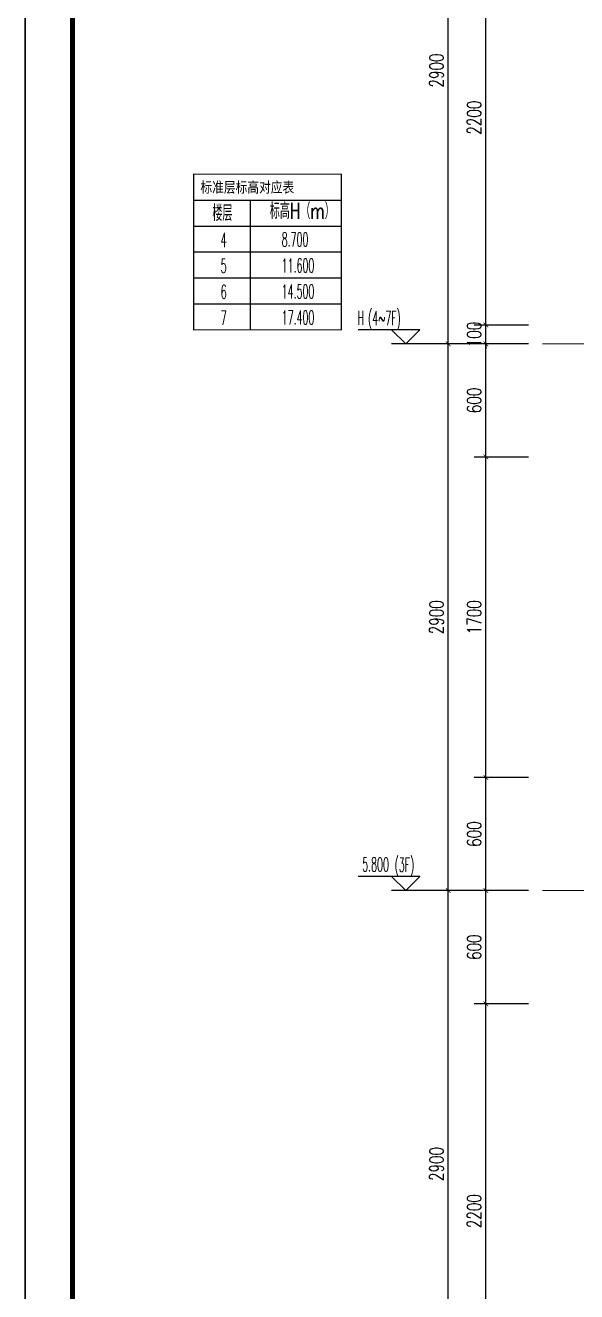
# Model space of a CAD drawing. Extents: x -812054 to 22247, y -644080 to 1003627.
# Drawn here: x -114715 to -111791, y -225995 to -219278 of the extents above; entities that cross this region are included whole.
import ezdxf

# ---------------------------------------------------------------- set-up
doc = ezdxf.new("R2010")
doc.units = 0
doc.header["$LTSCALE"] = 1000
doc.linetypes.add('DOTE', pattern=[2.42, 2, -0.2, 0.02, -0.2])
doc.layers.get('0').update_dxf_attribs({"linetype": 'CONTINUOUS'})
doc.layers.get('DEFPOINTS').update_dxf_attribs({"linetype": 'CONTINUOUS'})
for name, color, linetype in [('C-Sheet-图框', 101, 'CONTINUOUS'), ('DIM_ELEV', 3, 'CONTINUOUS'), ('PUB_DIM', 3, 'CONTINUOUS'), ('PUB_TEXT', 2, 'CONTINUOUS')]:
    doc.layers.add(name, color=color, linetype=linetype)
doc.layers.add('DOTE', color=19, linetype='DOTE', lineweight=9)
doc.layers.add('图框', color=9, linetype='CONTINUOUS', lineweight=18)
doc.layers.add('yichutu', color=7, linetype='CONTINUOUS', true_color=0xffffff)
doc.styles.add('_TCH_DIM', font='SIMPLEX.shx', dxfattribs={"width": 0.7, "bigfont": 'GBCBIG.shx'})
doc.styles.add('_TCH_DIM_T3', font='SIMPLEX', dxfattribs={"width": 0.705882, "bigfont": 'GBCBIG'})
doc.styles.add('宋体', font='', dxfattribs={"height": 50})
doc.styles.get('宋体').set_extended_font_data('SimSun')
doc.dimstyles.new('_TCH_ARCH&&25', dxfattribs={"dimtxt": 74.375, "dimasz": 25, "dimexe": 62.5, "dimexo": 75, "dimgap": 25, "dimtad": 1, "dimdec": 0, "dimzin": 0, "dimdsep": 46, "dimtxsty": '_TCH_DIM_T3', "dimblk": 'ARCHTICK', "dimcen": 0.09, "dimclrt": 7, "dimazin": 0, "dimtfac": 1, "dimtdec": 0, "dimtix": 1, "dimtmove": 2, "dimatfit": 3, "dimldrblk": 'ARCHTICK', "dimfxl": 1, "dimtolj": 1, "dimtzin": 0, "dimarcsym": 0})

# ---------------------------------------------------------------- blocks, each defined once
blk = doc.blocks.new('GFDDDDRG')
at = {"layer": '图框'}
blk.add_lwpolyline([(923310, -107437), (923310, -159999), (893610, -159999), (893610, -107437)], close=True, dxfattribs=at)
blk.add_lwpolyline([(923310, -107437), (923310, -159999), (893610, -159999), (893610, -107437)], close=True, dxfattribs=at)
at = {"layer": '图框', "const_width": 50}
blk.add_lwpolyline([(894110, -159499), (922810, -159499), (922810, -108687), (894110, -108687)], close=True, dxfattribs=at)
blk = doc.blocks.new('yct-1051-594-26275-14850-25-1002.0')
at = {"layer": 'yichutu', "color": 7, "true_color": 0xffffff}
blk.add_lwpolyline([(0, 0), (0, 14850), (26275, 14850), (26275, 0)], close=True, dxfattribs=at)
blk = doc.blocks.new('_ArchTick')
at = {"color": 0, "linetype": 'ByBlock', "const_width": 0.15}
blk.add_lwpolyline([(-0.5, -0.5), (0.5, 0.5)], dxfattribs=at)
blk = doc.blocks.new('*D3177')
at = {"layer": 'DEFPOINTS', "color": 0, "transparency": 16777216}
for p in [(-112272.2, -224467.9), (-111972.2, -224467.9), (-111972.2, -226667.9)]:
    blk.add_point(p, dxfattribs=at)
at = {"layer": 'PUB_DIM', "color": 0, "lineweight": -2, "transparency": 16777216}
for p, q in [((-112047.2, -224467.9), (-112334.7, -224467.9)), ((-112272.2, -226667.9), (-112272.2, -224467.9)), ((-112047.2, -226667.9), (-112334.7, -226667.9))]:
    blk.add_line(p, q, dxfattribs=at)
at = {"layer": 'PUB_DIM', "color": 0, "lineweight": -2, "transparency": 16777216, "xscale": 25, "yscale": 25, "zscale": 25}
for p, rotation in [((-112272.2, -224467.9), 90), ((-112272.2, -226667.9), 270)]:
    blk.add_blockref('_ArchTick', p, dxfattribs=dict(at, rotation=rotation))
at = {"layer": 'PUB_DIM', "color": 7, "transparency": 16777216, "insert": (-112334.4, -225567.9), "char_height": 74.38, "attachment_point": 5, "rotation": 90, "style": '_TCH_DIM_T3'}
blk.add_mtext('\\A1;2200', dxfattribs=at)
blk = doc.blocks.new('*D3178')
at = {"layer": 'DEFPOINTS', "color": 0, "transparency": 16777216}
for p in [(-112272.2, -223867.9), (-111972.2, -223867.9), (-111972.2, -224467.9)]:
    blk.add_point(p, dxfattribs=at)
at = {"layer": 'PUB_DIM', "color": 0, "lineweight": -2, "transparency": 16777216}
for p, q in [((-112047.2, -223867.9), (-112334.7, -223867.9)), ((-112272.2, -224467.9), (-112272.2, -223867.9)), ((-112047.2, -224467.9), (-112334.7, -224467.9))]:
    blk.add_line(p, q, dxfattribs=at)
at = {"layer": 'PUB_DIM', "color": 0, "lineweight": -2, "transparency": 16777216, "xscale": 25, "yscale": 25, "zscale": 25}
for p, rotation in [((-112272.2, -223867.9), 90), ((-112272.2, -224467.9), 270)]:
    blk.add_blockref('_ArchTick', p, dxfattribs=dict(at, rotation=rotation))
at = {"layer": 'PUB_DIM', "color": 7, "transparency": 16777216, "insert": (-112334.4, -224167.9), "char_height": 74.38, "attachment_point": 5, "rotation": 90, "style": '_TCH_DIM_T3'}
blk.add_mtext('\\A1;600', dxfattribs=at)
blk = doc.blocks.new('*D3179')
at = {"layer": 'DEFPOINTS', "color": 0, "transparency": 16777216}
for p in [(-112272.2, -223267.9), (-111972.2, -223267.9), (-111972.2, -223867.9)]:
    blk.add_point(p, dxfattribs=at)
at = {"layer": 'PUB_DIM', "color": 0, "lineweight": -2, "transparency": 16777216}
for p, q in [((-112047.2, -223267.9), (-112334.7, -223267.9)), ((-112272.2, -223867.9), (-112272.2, -223267.9)), ((-112047.2, -223867.9), (-112334.7, -223867.9))]:
    blk.add_line(p, q, dxfattribs=at)
at = {"layer": 'PUB_DIM', "color": 0, "lineweight": -2, "transparency": 16777216, "xscale": 25, "yscale": 25, "zscale": 25}
for p, rotation in [((-112272.2, -223267.9), 90), ((-112272.2, -223867.9), 270)]:
    blk.add_blockref('_ArchTick', p, dxfattribs=dict(at, rotation=rotation))
at = {"layer": 'PUB_DIM', "color": 7, "transparency": 16777216, "insert": (-112334.4, -223567.9), "char_height": 74.38, "attachment_point": 5, "rotation": 90, "style": '_TCH_DIM_T3'}
blk.add_mtext('\\A1;600', dxfattribs=at)
blk = doc.blocks.new('*D3180')
at = {"layer": 'DEFPOINTS', "color": 0, "transparency": 16777216}
for p in [(-112272.2, -221567.9), (-111972.2, -221567.9), (-111972.2, -223267.9)]:
    blk.add_point(p, dxfattribs=at)
at = {"layer": 'PUB_DIM', "color": 0, "lineweight": -2, "transparency": 16777216}
for p, q in [((-112047.2, -221567.9), (-112334.7, -221567.9)), ((-112272.2, -223267.9), (-112272.2, -221567.9)), ((-112047.2, -223267.9), (-112334.7, -223267.9))]:
    blk.add_line(p, q, dxfattribs=at)
at = {"layer": 'PUB_DIM', "color": 0, "lineweight": -2, "transparency": 16777216, "xscale": 25, "yscale": 25, "zscale": 25}
for p, rotation in [((-112272.2, -221567.9), 90), ((-112272.2, -223267.9), 270)]:
    blk.add_blockref('_ArchTick', p, dxfattribs=dict(at, rotation=rotation))
at = {"layer": 'PUB_DIM', "color": 7, "transparency": 16777216, "insert": (-112334.4, -222417.9), "char_height": 74.38, "attachment_point": 5, "rotation": 90, "style": '_TCH_DIM_T3'}
blk.add_mtext('\\A1;1700', dxfattribs=at)
blk = doc.blocks.new('*D3181')
at = {"layer": 'DEFPOINTS', "color": 0, "transparency": 16777216}
for p in [(-112272.2, -220967.9), (-111972.2, -220967.9), (-111972.2, -221567.9)]:
    blk.add_point(p, dxfattribs=at)
at = {"layer": 'PUB_DIM', "color": 0, "lineweight": -2, "transparency": 16777216}
for p, q in [((-112047.2, -220967.9), (-112334.7, -220967.9)), ((-112272.2, -221567.9), (-112272.2, -220967.9)), ((-112047.2, -221567.9), (-112334.7, -221567.9))]:
    blk.add_line(p, q, dxfattribs=at)
at = {"layer": 'PUB_DIM', "color": 0, "lineweight": -2, "transparency": 16777216, "xscale": 25, "yscale": 25, "zscale": 25}
for p, rotation in [((-112272.2, -220967.9), 90), ((-112272.2, -221567.9), 270)]:
    blk.add_blockref('_ArchTick', p, dxfattribs=dict(at, rotation=rotation))
at = {"layer": 'PUB_DIM', "color": 7, "transparency": 16777216, "insert": (-112334.4, -221267.9), "char_height": 74.38, "attachment_point": 5, "rotation": 90, "style": '_TCH_DIM_T3'}
blk.add_mtext('\\A1;600', dxfattribs=at)
blk = doc.blocks.new('*D3182')
at = {"layer": 'DEFPOINTS', "color": 0, "transparency": 16777216}
for p in [(-112272.2, -220867.9), (-111972.2, -220867.9), (-111972.2, -220967.9)]:
    blk.add_point(p, dxfattribs=at)
at = {"layer": 'PUB_DIM', "color": 0, "lineweight": -2, "transparency": 16777216}
for p, q in [((-112272.2, -220867.9), (-112272.2, -220842.9)), ((-112047.2, -220867.9), (-112334.7, -220867.9)), ((-112272.2, -220967.9), (-112272.2, -220867.9)), ((-112047.2, -220967.9), (-112334.7, -220967.9)), ((-112272.2, -220967.9), (-112272.2, -220992.9))]:
    blk.add_line(p, q, dxfattribs=at)
at = {"layer": 'PUB_DIM', "color": 0, "lineweight": -2, "transparency": 16777216, "xscale": 25, "yscale": 25, "zscale": 25}
for p, rotation in [((-112272.2, -220867.9), 270), ((-112272.2, -220967.9), 90)]:
    blk.add_blockref('_ArchTick', p, dxfattribs=dict(at, rotation=rotation))
at = {"layer": 'PUB_DIM', "color": 7, "transparency": 16777216, "insert": (-112334.4, -220917.9), "char_height": 74.38, "attachment_point": 5, "rotation": 90, "style": '_TCH_DIM_T3'}
blk.add_mtext('\\A1;100', dxfattribs=at)
blk = doc.blocks.new('*D3183')
at = {"layer": 'DEFPOINTS', "color": 0, "transparency": 16777216}
for p in [(-112272.2, -218667.9), (-111972.2, -218667.9), (-111972.2, -220867.9)]:
    blk.add_point(p, dxfattribs=at)
at = {"layer": 'PUB_DIM', "color": 0, "lineweight": -2, "transparency": 16777216}
for p, q in [((-112047.2, -218667.9), (-112334.7, -218667.9)), ((-112272.2, -220867.9), (-112272.2, -218667.9)), ((-112047.2, -220867.9), (-112334.7, -220867.9))]:
    blk.add_line(p, q, dxfattribs=at)
at = {"layer": 'PUB_DIM', "color": 0, "lineweight": -2, "transparency": 16777216, "xscale": 25, "yscale": 25, "zscale": 25}
for p, rotation in [((-112272.2, -218667.9), 90), ((-112272.2, -220867.9), 270)]:
    blk.add_blockref('_ArchTick', p, dxfattribs=dict(at, rotation=rotation))
at = {"layer": 'PUB_DIM', "color": 7, "transparency": 16777216, "insert": (-112334.4, -219767.9), "char_height": 74.38, "attachment_point": 5, "rotation": 90, "style": '_TCH_DIM_T3'}
blk.add_mtext('\\A1;2200', dxfattribs=at)
blk = doc.blocks.new('*D3192')
at = {"layer": 'DEFPOINTS', "color": 0, "transparency": 16777216}
for p in [(-112472.2, -223867.9), (-111972.2, -223867.9), (-111972.2, -226767.9)]:
    blk.add_point(p, dxfattribs=at)
at = {"layer": 'PUB_DIM', "color": 0, "lineweight": -2, "transparency": 16777216}
for p, q in [((-112047.2, -223867.9), (-112534.7, -223867.9)), ((-112472.2, -226767.9), (-112472.2, -223867.9)), ((-112047.2, -226767.9), (-112534.7, -226767.9))]:
    blk.add_line(p, q, dxfattribs=at)
at = {"layer": 'PUB_DIM', "color": 0, "lineweight": -2, "transparency": 16777216, "xscale": 25, "yscale": 25, "zscale": 25}
for p, rotation in [((-112472.2, -223867.9), 90), ((-112472.2, -226767.9), 270)]:
    blk.add_blockref('_ArchTick', p, dxfattribs=dict(at, rotation=rotation))
at = {"layer": 'PUB_DIM', "color": 7, "transparency": 16777216, "insert": (-112534.4, -225317.9), "char_height": 74.38, "attachment_point": 5, "rotation": 90, "style": '_TCH_DIM_T3'}
blk.add_mtext('\\A1;2900', dxfattribs=at)
blk = doc.blocks.new('*D3193')
at = {"layer": 'DEFPOINTS', "color": 0, "transparency": 16777216}
for p in [(-112472.2, -220967.9), (-111972.2, -220967.9), (-111972.2, -223867.9)]:
    blk.add_point(p, dxfattribs=at)
at = {"layer": 'PUB_DIM', "color": 0, "lineweight": -2, "transparency": 16777216}
for p, q in [((-112047.2, -220967.9), (-112534.7, -220967.9)), ((-112472.2, -223867.9), (-112472.2, -220967.9)), ((-112047.2, -223867.9), (-112534.7, -223867.9))]:
    blk.add_line(p, q, dxfattribs=at)
at = {"layer": 'PUB_DIM', "color": 0, "lineweight": -2, "transparency": 16777216, "xscale": 25, "yscale": 25, "zscale": 25}
for p, rotation in [((-112472.2, -220967.9), 90), ((-112472.2, -223867.9), 270)]:
    blk.add_blockref('_ArchTick', p, dxfattribs=dict(at, rotation=rotation))
at = {"layer": 'PUB_DIM', "color": 7, "transparency": 16777216, "insert": (-112534.4, -222417.9), "char_height": 74.38, "attachment_point": 5, "rotation": 90, "style": '_TCH_DIM_T3'}
blk.add_mtext('\\A1;2900', dxfattribs=at)
blk = doc.blocks.new('*D3194')
at = {"layer": 'DEFPOINTS', "color": 0, "transparency": 16777216}
for p in [(-112472.2, -218067.9), (-111972.2, -218067.9), (-111972.2, -220967.9)]:
    blk.add_point(p, dxfattribs=at)
at = {"layer": 'PUB_DIM', "color": 0, "lineweight": -2, "transparency": 16777216}
for p, q in [((-112047.2, -218067.9), (-112534.7, -218067.9)), ((-112472.2, -220967.9), (-112472.2, -218067.9)), ((-112047.2, -220967.9), (-112534.7, -220967.9))]:
    blk.add_line(p, q, dxfattribs=at)
at = {"layer": 'PUB_DIM', "color": 0, "lineweight": -2, "transparency": 16777216, "xscale": 25, "yscale": 25, "zscale": 25}
for p, rotation in [((-112472.2, -218067.9), 90), ((-112472.2, -220967.9), 270)]:
    blk.add_blockref('_ArchTick', p, dxfattribs=dict(at, rotation=rotation))
at = {"layer": 'PUB_DIM', "color": 7, "transparency": 16777216, "insert": (-112534.4, -219517.9), "char_height": 74.38, "attachment_point": 5, "rotation": 90, "style": '_TCH_DIM_T3'}
blk.add_mtext('\\A1;2900', dxfattribs=at)
blk = doc.blocks.new('20210902.15310781')
at = {"layer": 'DOTE', "color": 1, "linetype": 'DOTE', "ltscale": 0.2}
for p, q in [((81811.7, -123445.9), (78043, -123445.9)), ((81811.7, -126345.9), (78043, -126345.9))]:
    blk.add_line(p, q, dxfattribs=at)

msp = doc.modelspace()

# ---------------------------------------------------------------- linework, layer by layer
at = {"layer": 'C-Sheet-图框', "color": 0}
for p, q in [((-113822.04, -220205.4), (-113039.28, -220205.4)), ((-113822.04, -220205.4), (-113039.28, -220205.4)), ((-113521.72, -220205.4), (-113521.72, -220892.9)), ((-113822.04, -220342.9), (-113039.28, -220342.9)), ((-113822.04, -220480.4), (-113039.28, -220480.4)), ((-113822.04, -220617.9), (-113039.28, -220617.9)), ((-113822.04, -220755.4), (-113039.28, -220755.4))]:
    msp.add_line(p, q, dxfattribs=at)
at = {"layer": 'C-Sheet-图框', "color": 0, "const_width": 6}
msp.add_lwpolyline([(-113822.04, -220892.9), (-113039.28, -220892.9), (-113039.28, -220067.9), (-113822.04, -220067.9)], close=True, dxfattribs=at)
at = {"layer": 'DIM_ELEV'}
for p, q in [((-112622.2, -220892.9), (-112950.2, -220892.9)), ((-112697.2, -220967.9), (-112772.2, -220892.9)), ((-112697.2, -220967.9), (-112622.2, -220892.9)), ((-112272.2, -220967.9), (-112772.2, -220967.9))]:
    msp.add_line(p, q, dxfattribs=at)
at = {"layer": 'DIM_ELEV', "color": 1}
for p, q in [((-112622.2, -223792.9), (-112950.2, -223792.9)), ((-112697.2, -223867.9), (-112772.2, -223792.9)), ((-112697.2, -223867.9), (-112622.2, -223792.9)), ((-112272.2, -223867.9), (-112772.2, -223867.9))]:
    msp.add_line(p, q, dxfattribs=at)

# ---------------------------------------------------------------- block references
at = {"xscale": 0.5, "yscale": 0.5, "zscale": 0.5}
msp.add_blockref('GFDDDDRG', (-561519.72, -154941.4), dxfattribs=at)
at = {"layer": 'DOTE'}
msp.add_blockref('20210902.15310781', (-190015.18, -97522.01), dxfattribs=at)
at = {"layer": 'yichutu', "rotation": 270}
msp.add_blockref('yct-1051-594-26275-14850-25-1002.0', (-114714.83, -208659.88), dxfattribs=at)

# ---------------------------------------------------------------- texts
at = {"layer": 'PUB_TEXT', "color": 2, "style": '宋体', "width": 0.8}
msp.add_text('标准层标高对应表', height=56.962, dxfattribs=at).set_placement((-113786.05, -220165.47))
at = {"layer": 'PUB_TEXT', "style": '_TCH_DIM'}
for s, height, width, p in [('楼层', 84.397, 0.7, (-113722.91, -220315.93)), ('标高H（m）', 84.397, 0.7, (-113418.39, -220304.84)), ('4', 74.38, 0.494118, (-113678.61, -220454.06)), ('8.700', 74.375, 0.494118, (-113355.24, -220452.17)), ('5', 74.38, 0.494118, (-113678.61, -220591.56)), ('11.600', 74.375, 0.494118, (-113355.24, -220589.67)), ('6', 74.38, 0.494118, (-113678.61, -220729.06)), ('14.500', 74.375, 0.494118, (-113355.24, -220727.17)), ('7', 74.38, 0.494118, (-113678.61, -220866.56)), ('17.400', 74.375, 0.494118, (-113355.24, -220864.67)), ('H', 74.38, 0.494118, (-112952.8, -220866.65)), ('(4~7F)', 74.375, 0.494118, (-112897.02, -220867.88))]:
    msp.add_text(s, height=height, dxfattribs=dict(at, width=width)).set_placement(p)
at = {"layer": 'PUB_TEXT', "color": 1, "style": '_TCH_DIM', "width": 0.494118}
for s, p in [('5.800', (-112928.3, -223766.65)), ('(3F)', (-112756.15, -223767.88))]:
    msp.add_text(s, height=74.375, dxfattribs=at).set_placement(p)

# ---------------------------------------------------------------- dimensions: what is measured, and where the dimension line sits
at = {"layer": 'PUB_DIM'}
for p1, p2, distance, picture, middle in [((-111972.2, -220967.9), (-111972.2, -218067.9), 500, '*D3194', (-112534.38, -219517.9)), ((-111972.2, -220867.9), (-111972.2, -218667.9), 300, '*D3183', (-112334.38, -219767.9)), ((-111972.2, -220967.9), (-111972.2, -220867.9), 300, '*D3182', (-112334.38, -220917.9)), ((-111972.2, -223867.9), (-111972.2, -220967.9), 500, '*D3193', (-112534.38, -222417.9)), ((-111972.2, -221567.9), (-111972.2, -220967.9), 300, '*D3181', (-112334.38, -221267.9)), ((-111972.2, -223267.86), (-111972.2, -221567.9), 300, '*D3180', (-112334.38, -222417.88)), ((-111972.2, -223867.9), (-111972.2, -223267.86), 300, '*D3179', (-112334.38, -223567.88)), ((-111972.2, -226767.9), (-111972.2, -223867.9), 500, '*D3192', (-112534.38, -225317.9)), ((-111972.2, -224467.9), (-111972.2, -223867.9), 300, '*D3178', (-112334.38, -224167.9)), ((-111972.2, -226667.9), (-111972.2, -224467.9), 300, '*D3177', (-112334.38, -225567.9))]:
    dim = msp.add_aligned_dim(p1=p1, p2=p2, distance=distance, dimstyle='_TCH_ARCH&&25', dxfattribs=at)
    dim.commit()
    dim.dimension.update_dxf_attribs({"geometry": picture, "text_midpoint": middle})

doc.saveas('drawing.dxf')
